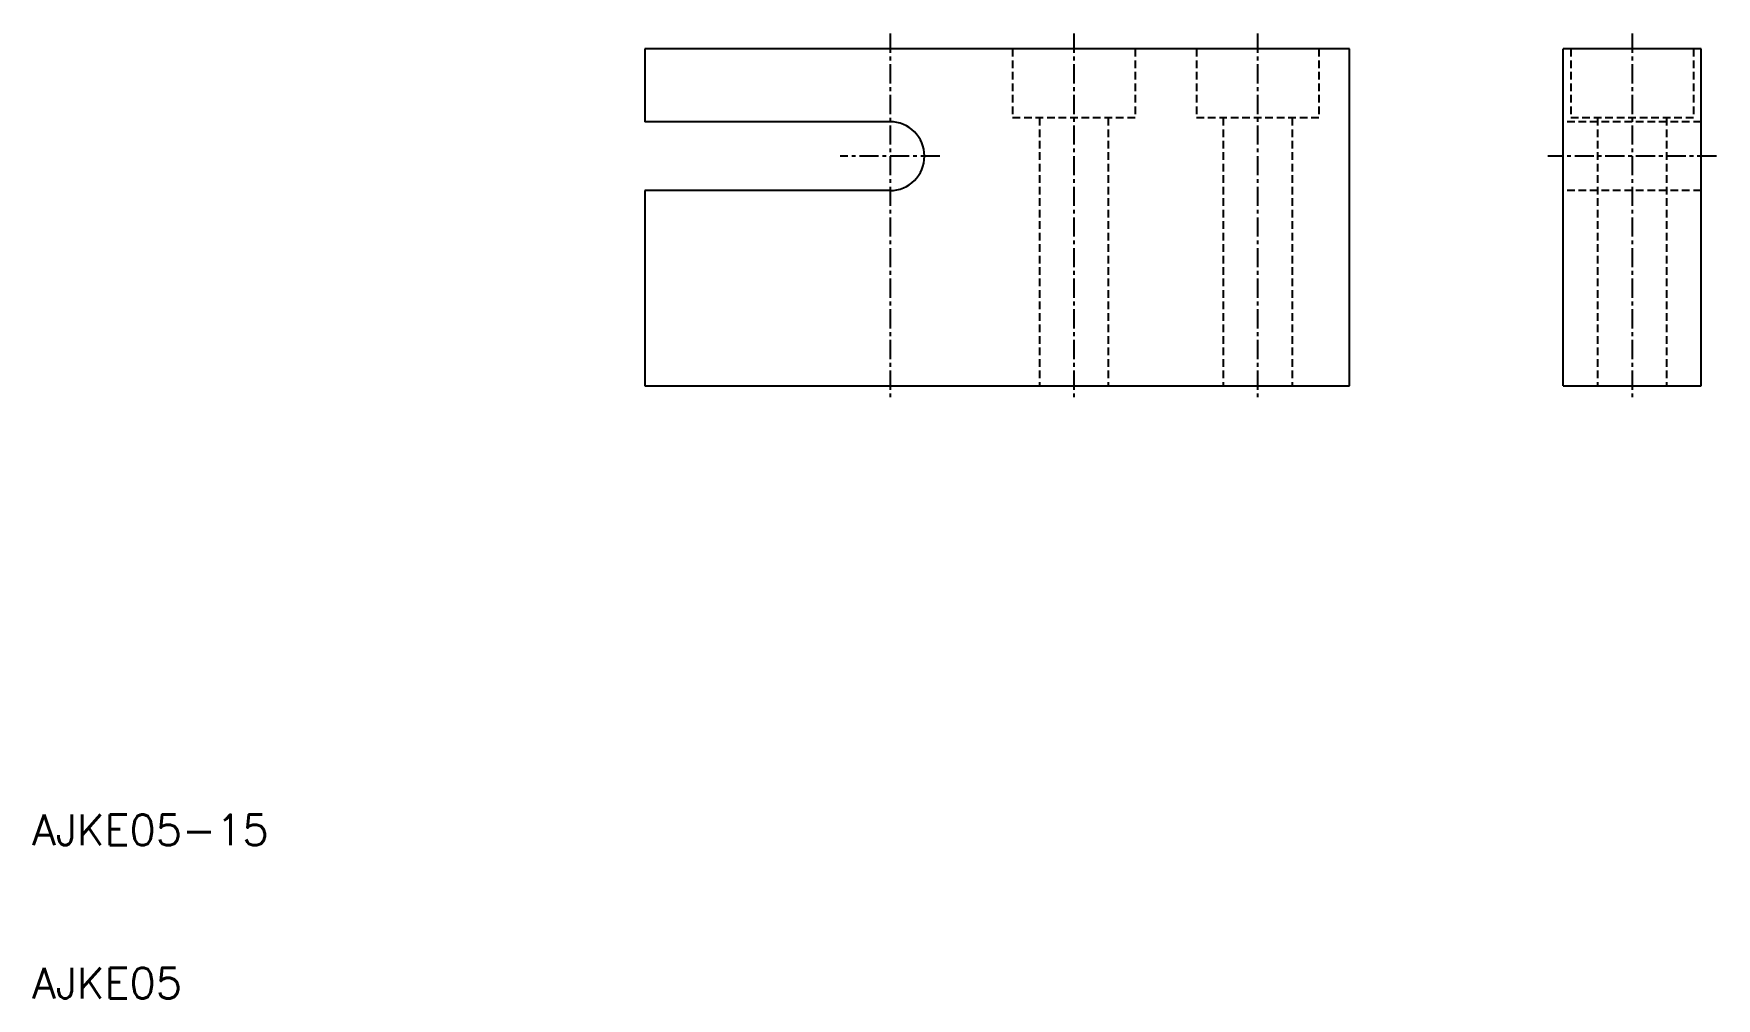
# Model space of a CAD drawing. Extents: x 10 to 120, y 10 to 73.
import ezdxf

# ---------------------------------------------------------------- set-up
doc = ezdxf.new("R2010")
doc.units = 0
doc.linetypes.add('CENTER', pattern=[2, 1.25, -0.25, 0.25, -0.25])
doc.linetypes.add('DASHED', pattern=[0.75, 0.5, -0.25])
doc.layers.get('0').update_dxf_attribs({"linetype": 'CONTINUOUS'})
doc.layers.add('CENTER', color=1, linetype='CENTER')
doc.styles.get("Standard").update_dxf_attribs({"font": 'txt.shx'})

msp = doc.modelspace()

# ---------------------------------------------------------------- linework, layer by layer
at = {"color": 7, "linetype": 'CONTINUOUS'}
for p, q in [((96, 72), (50, 72)), ((50, 72), (50, 67.25)), ((96, 50), (96, 72)), ((109.949762, 50), (109.949762, 72)), ((118.949762, 72), (109.949762, 72)), ((118.949762, 50), (118.949762, 72)), ((50, 62.75), (50, 50)), ((50, 50), (96, 50)), ((109.949762, 50), (118.949762, 50))]:
    msp.add_line(p, q, dxfattribs=at)
at = {"color": 3, "linetype": 'DASHED'}
for p, q in [((74, 72), (74, 67.5)), ((82, 72), (82, 67.5)), ((86, 72), (86, 67.5)), ((94, 72), (94, 67.5)), ((110.449762, 72), (110.449762, 67.5)), ((118.449762, 72), (118.449762, 67.5)), ((82, 67.5), (74, 67.5)), ((75.75, 67.5), (75.75, 50)), ((80.25, 67.5), (80.25, 50)), ((94, 67.5), (86, 67.5)), ((87.75, 67.5), (87.75, 50)), ((92.25, 67.5), (92.25, 50)), ((118.949762, 67.25), (109.949762, 67.25)), ((118.449762, 67.5), (110.449762, 67.5)), ((112.199762, 67.5), (112.199762, 50)), ((116.699762, 67.5), (116.699762, 50)), ((118.949762, 62.75), (109.949762, 62.75))]:
    msp.add_line(p, q, dxfattribs=at)
at = {"linetype": 'CONTINUOUS'}
for p, q in [((66, 67.25), (50, 67.25)), ((66, 62.75), (50, 62.75))]:
    msp.add_line(p, q, dxfattribs=at)
msp.add_arc((66, 65), 2.25, 270, 90, dxfattribs=at)
at = {"layer": 'CENTER', "color": 1, "linetype": 'CENTER'}
for p, q in [((66, 73), (66, 49)), ((78, 73), (78, 49)), ((90, 73), (90, 49)), ((114.449762, 73), (114.449762, 49)), ((69.25, 65), (62.75, 65)), ((119.949762, 65), (108.949762, 65))]:
    msp.add_line(p, q, dxfattribs=at)

# ---------------------------------------------------------------- texts
at = {"color": 7, "linetype": 'CONTINUOUS'}
for s, p in [('AJKE05-15', (10, 20)), ('AJKE05', (10, 10))]:
    msp.add_text(s, height=2, dxfattribs=at).set_placement(p)

doc.saveas('drawing.dxf')
